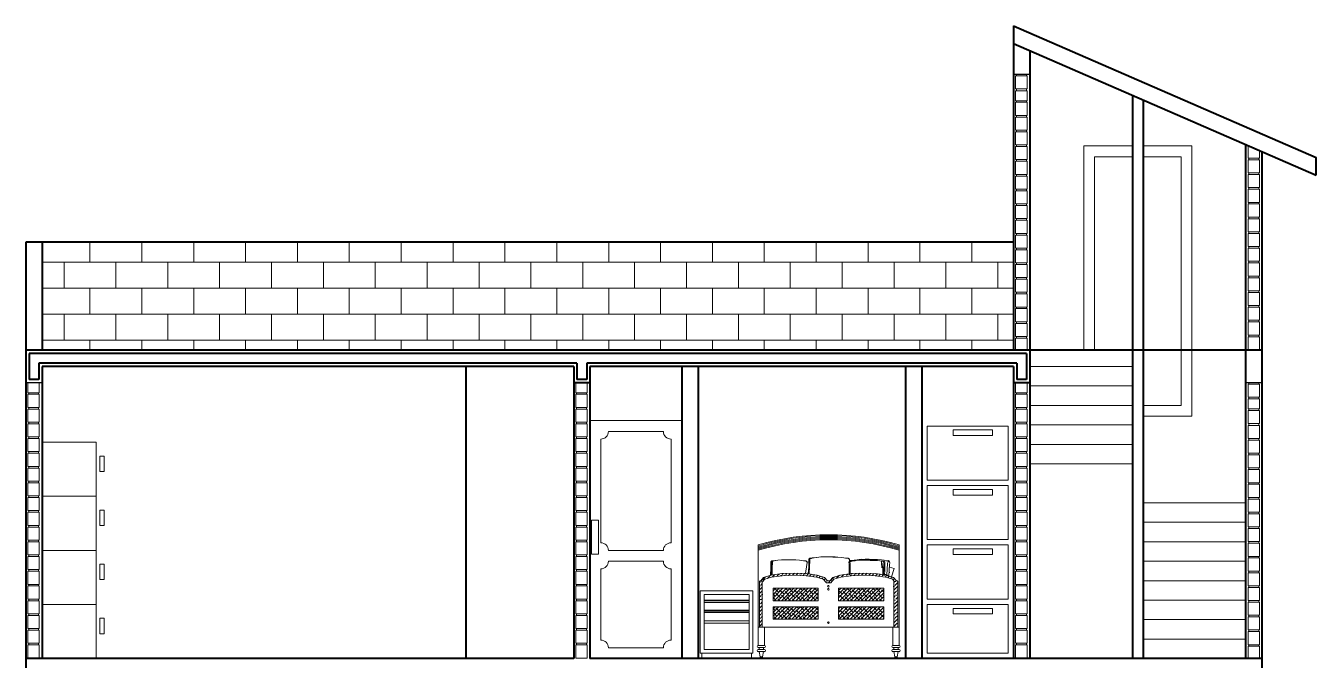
# Model space of a CAD drawing. Header units: inches. Extents: x -114 to 163, y -251 to 267.
# Drawn here: x 97.14 to 109.08, y 65.05 to 70.91 of the extents above; entities that cross this region are included whole.
import ezdxf

# ---------------------------------------------------------------- set-up
doc = ezdxf.new("R2010")
doc.units = ezdxf.units.IN
doc.header["$MEASUREMENT"] = 0
doc.layers.add('3', color=1, linetype='Continuous')
for name, color, linetype, lineweight, true_color in [('DOOR WINDOW 1 75', 7, 'Continuous', 9, 0x666666), ('FURNITURE E 1 75', 7, 'Continuous', 13, 0xa6a9ab), ('HATCH A 1 75', 7, 'Continuous', 0, 0xdedede)]:
    doc.layers.add(name, color=color, linetype=linetype, lineweight=lineweight, true_color=true_color)
doc.layers.add('WALL 1 75', color=250, linetype='Continuous', lineweight=40)

msp = doc.modelspace()

# ---------------------------------------------------------------- hatches: boundary and pattern name
at = {"layer": 'FURNITURE E 1 75'}
h = msp.add_hatch(dxfattribs=at)
h.set_pattern_fill('ANSI36', color=256, scale=0.190239, style=0)
h.set_pattern_definition([(45, (-9665.771744, -5592.791905), (0.01261120739, 0.04624109377), [0.05944980177, -0.011889960354, 0, -0.011889960354])])
h.paths.add_polyline_path([(104.254, 65.85), (104.141, 65.845), (104.042, 65.832), (103.972, 65.81), (103.946, 65.779, 0.414214), (103.934, 65.767), (103.934, 65.351), (103.96, 65.351), (103.96, 65.766), (103.983, 65.793), (104.046, 65.813), (104.142, 65.826), (104.254, 65.831), (104.365, 65.826), (104.461, 65.813), (104.524, 65.793), (104.553, 65.76), (104.594, 65.76), (104.623, 65.793), (104.686, 65.813), (104.782, 65.826), (104.894, 65.831), (105.005, 65.826), (105.101, 65.813), (105.164, 65.793), (105.177, 65.779), (105.177, 65.351), (105.213, 65.351), (105.213, 65.767, 0.414214), (105.202, 65.779), (105.175, 65.81), (105.13, 65.824), (105.13, 65.819), (105.121, 65.827), (105.105, 65.832), (105.007, 65.845), (104.894, 65.85), (104.781, 65.845), (104.682, 65.832), (104.612, 65.81), (104.586, 65.779), (104.562, 65.779), (104.535, 65.81), (104.466, 65.832), (104.367, 65.845)])
h = msp.add_hatch(dxfattribs=at)
h.set_pattern_fill('ANSI38', color=256, scale=0.190239, style=0)
h.set_pattern_definition([(45, (-9673.004334, -5508.246647), (-0.01681494319, 0.01681494319), []), (135, (-9673.004334, -5508.246647), (-0.05044482957, 0.01681494319), [0.05944980177, -0.03566988106])])
h.paths.add_polyline_path([(104.059, 65.71), (104.059, 65.595), (104.477, 65.595), (104.477, 65.71)])
h.paths.add_polyline_path([(105.084, 65.595), (105.084, 65.71), (104.666, 65.71), (104.666, 65.595)])
h.paths.add_polyline_path([(104.059, 65.538), (104.059, 65.424), (104.477, 65.424), (104.477, 65.538)])
h.paths.add_polyline_path([(104.666, 65.538), (104.666, 65.424), (105.084, 65.424), (105.084, 65.538)])
at = {"layer": 'HATCH A 1 75'}
h = msp.add_hatch(dxfattribs=at)
h.set_pattern_fill('AR-B816', color=256, scale=0.03, style=0)
h.set_pattern_definition([(0, (341.8183, 5.12337), (0, 0.24), []), (90, (341.8183, 5.12337), (-0.24, 0.24), [0.24, -0.24])])
h.paths.add_polyline_path([(106.285, 67.91), (106.285, 68.91), (97.295, 68.91), (97.295, 67.91)])

# ---------------------------------------------------------------- linework, layer by layer
at = {"layer": '3', "color": 7, "linetype": 'Continuous', "lineweight": 25}
for p, q in [((106.435, 70.46), (106.285, 70.46)), ((97.295, 67.61), (97.145, 67.61)), ((108.585, 67.61), (108.435, 67.61))]:
    msp.add_line(p, q, dxfattribs=at)
at = {"layer": 'DOOR WINDOW 1 75', "color": 7}
for p, q in [((106.304, 70.447), (106.304, 70.326)), ((106.41, 70.447), (106.304, 70.447)), ((106.312, 70.46), (106.312, 70.447)), ((106.403, 70.46), (106.403, 70.447)), ((106.41, 70.326), (106.41, 70.447)), ((106.41, 70.326), (106.304, 70.326)), ((106.304, 70.31), (106.304, 70.218)), ((106.41, 70.31), (106.304, 70.31)), ((106.304, 70.218), (106.41, 70.218)), ((106.312, 70.326), (106.312, 70.31)), ((106.312, 70.218), (106.312, 70.203)), ((106.403, 70.326), (106.403, 70.31)), ((106.403, 70.218), (106.403, 70.203)), ((106.41, 70.218), (106.41, 70.31)), ((106.41, 70.203), (106.304, 70.203)), ((106.304, 70.203), (106.304, 70.082)), ((106.41, 70.082), (106.41, 70.203)), ((106.304, 70.082), (106.41, 70.082)), ((106.304, 70.066), (106.304, 69.945)), ((106.41, 70.066), (106.304, 70.066)), ((106.312, 70.082), (106.312, 70.066)), ((106.403, 70.082), (106.403, 70.066)), ((106.41, 69.945), (106.41, 70.066)), ((106.304, 69.945), (106.41, 69.945)), ((106.41, 69.93), (106.304, 69.93)), ((106.304, 69.93), (106.304, 69.809)), ((106.312, 69.945), (106.312, 69.93)), ((106.403, 69.945), (106.403, 69.93)), ((106.41, 69.809), (106.41, 69.93)), ((106.304, 69.809), (106.41, 69.809)), ((106.304, 69.794), (106.304, 69.673)), ((106.41, 69.794), (106.304, 69.794)), ((106.312, 69.809), (106.312, 69.794)), ((106.403, 69.809), (106.403, 69.794)), ((106.41, 69.673), (106.41, 69.794)), ((108.454, 69.803), (108.454, 69.686)), ((108.56, 69.686), (108.56, 69.757)), ((106.304, 69.673), (106.41, 69.673)), ((106.41, 69.658), (106.304, 69.658)), ((106.304, 69.658), (106.304, 69.536)), ((106.312, 69.673), (106.312, 69.658)), ((106.403, 69.673), (106.403, 69.658)), ((106.41, 69.536), (106.41, 69.658)), ((108.454, 69.686), (108.56, 69.686)), ((108.454, 69.671), (108.454, 69.55)), ((108.56, 69.671), (108.454, 69.671)), ((108.462, 69.686), (108.462, 69.671)), ((108.553, 69.686), (108.553, 69.671)), ((108.56, 69.55), (108.56, 69.671)), ((106.304, 69.536), (106.41, 69.536)), ((106.304, 69.521), (106.304, 69.4)), ((106.41, 69.521), (106.304, 69.521)), ((106.312, 69.536), (106.312, 69.521)), ((106.403, 69.536), (106.403, 69.521)), ((106.41, 69.4), (106.41, 69.521)), ((108.454, 69.55), (108.56, 69.55)), ((108.454, 69.535), (108.454, 69.414)), ((108.56, 69.535), (108.454, 69.535)), ((108.462, 69.55), (108.462, 69.535)), ((108.553, 69.55), (108.553, 69.535)), ((108.56, 69.414), (108.56, 69.535)), ((106.304, 69.4), (106.41, 69.4)), ((106.304, 69.385), (106.304, 69.264)), ((106.41, 69.385), (106.304, 69.385)), ((106.312, 69.4), (106.312, 69.385)), ((106.403, 69.4), (106.403, 69.385)), ((106.41, 69.264), (106.41, 69.385)), ((108.454, 69.414), (108.56, 69.414)), ((108.454, 69.399), (108.454, 69.278)), ((108.56, 69.399), (108.454, 69.399)), ((108.462, 69.414), (108.462, 69.399)), ((108.553, 69.414), (108.553, 69.399)), ((108.56, 69.278), (108.56, 69.399)), ((106.304, 69.264), (106.41, 69.264)), ((106.312, 69.264), (106.312, 69.249)), ((106.403, 69.264), (106.403, 69.249)), ((108.454, 69.278), (108.56, 69.278)), ((108.56, 69.263), (108.454, 69.263)), ((108.454, 69.263), (108.454, 69.141)), ((108.462, 69.278), (108.462, 69.263)), ((108.553, 69.278), (108.553, 69.263)), ((108.56, 69.141), (108.56, 69.263)), ((106.304, 69.249), (106.304, 69.128)), ((106.41, 69.249), (106.304, 69.249)), ((106.41, 69.128), (106.41, 69.249)), ((108.454, 69.141), (108.56, 69.141)), ((108.462, 69.141), (108.462, 69.126)), ((108.553, 69.141), (108.553, 69.126)), ((106.304, 69.128), (106.41, 69.128)), ((106.41, 69.113), (106.304, 69.113)), ((106.304, 69.113), (106.304, 68.991)), ((106.312, 69.128), (106.312, 69.113)), ((106.403, 69.128), (106.403, 69.113)), ((106.41, 68.991), (106.41, 69.113)), ((108.454, 69.126), (108.454, 69.005)), ((108.56, 69.126), (108.454, 69.126)), ((108.56, 69.005), (108.56, 69.126)), ((106.304, 68.991), (106.41, 68.991)), ((106.304, 68.976), (106.304, 68.855)), ((106.41, 68.976), (106.304, 68.976)), ((106.312, 68.991), (106.312, 68.976)), ((106.403, 68.991), (106.403, 68.976)), ((106.41, 68.855), (106.41, 68.976)), ((108.454, 69.005), (108.56, 69.005)), ((108.454, 68.99), (108.454, 68.869)), ((108.56, 68.99), (108.454, 68.99)), ((108.462, 69.005), (108.462, 68.99)), ((108.553, 69.005), (108.553, 68.99)), ((108.56, 68.869), (108.56, 68.99)), ((106.304, 68.855), (106.41, 68.855)), ((106.304, 68.84), (106.304, 68.719)), ((106.41, 68.84), (106.304, 68.84)), ((106.312, 68.855), (106.312, 68.84)), ((106.403, 68.855), (106.403, 68.84)), ((106.41, 68.719), (106.41, 68.84)), ((108.454, 68.869), (108.56, 68.869)), ((108.56, 68.854), (108.454, 68.854)), ((108.454, 68.854), (108.454, 68.733)), ((108.462, 68.869), (108.462, 68.854)), ((108.553, 68.869), (108.553, 68.854)), ((108.56, 68.733), (108.56, 68.854)), ((106.304, 68.719), (106.41, 68.719)), ((106.41, 68.704), (106.304, 68.704)), ((106.304, 68.704), (106.304, 68.583)), ((106.312, 68.719), (106.312, 68.704)), ((106.403, 68.719), (106.403, 68.704)), ((106.41, 68.583), (106.41, 68.704)), ((108.454, 68.733), (108.56, 68.733)), ((108.56, 68.718), (108.454, 68.718)), ((108.454, 68.718), (108.454, 68.596)), ((108.462, 68.733), (108.462, 68.718)), ((108.553, 68.733), (108.553, 68.718)), ((108.56, 68.596), (108.56, 68.718)), ((106.304, 68.583), (106.41, 68.583)), ((106.41, 68.568), (106.304, 68.568)), ((106.304, 68.568), (106.304, 68.446)), ((106.312, 68.583), (106.312, 68.568)), ((106.403, 68.583), (106.403, 68.568)), ((106.41, 68.446), (106.41, 68.568)), ((108.454, 68.596), (108.56, 68.596)), ((108.454, 68.581), (108.454, 68.46)), ((108.56, 68.581), (108.454, 68.581)), ((108.462, 68.596), (108.462, 68.581)), ((108.553, 68.596), (108.553, 68.581)), ((108.56, 68.46), (108.56, 68.581)), ((106.304, 68.446), (106.41, 68.446)), ((106.304, 68.431), (106.304, 68.31)), ((106.41, 68.431), (106.304, 68.431)), ((106.312, 68.446), (106.312, 68.431)), ((106.403, 68.446), (106.403, 68.431)), ((106.41, 68.31), (106.41, 68.431)), ((108.454, 68.46), (108.56, 68.46)), ((108.56, 68.445), (108.454, 68.445)), ((108.454, 68.445), (108.454, 68.324)), ((108.462, 68.46), (108.462, 68.445)), ((108.553, 68.46), (108.553, 68.445)), ((108.56, 68.324), (108.56, 68.445)), ((106.304, 68.31), (106.41, 68.31)), ((106.312, 68.31), (106.312, 68.295)), ((106.403, 68.31), (106.403, 68.295)), ((108.454, 68.324), (108.56, 68.324)), ((108.454, 68.309), (108.454, 68.188)), ((108.56, 68.309), (108.454, 68.309)), ((108.462, 68.324), (108.462, 68.309)), ((108.553, 68.324), (108.553, 68.309)), ((108.56, 68.188), (108.56, 68.309)), ((106.41, 68.295), (106.304, 68.295)), ((106.304, 68.295), (106.304, 68.174)), ((106.41, 68.174), (106.41, 68.295)), ((108.454, 68.188), (108.56, 68.188)), ((108.462, 68.188), (108.462, 68.173)), ((108.553, 68.188), (108.553, 68.173)), ((106.304, 68.174), (106.41, 68.174)), ((106.41, 68.159), (106.304, 68.159)), ((106.304, 68.159), (106.304, 68.038)), ((106.312, 68.174), (106.312, 68.159)), ((106.403, 68.174), (106.403, 68.159)), ((106.41, 68.038), (106.41, 68.159)), ((108.454, 68.173), (108.454, 68.051)), ((108.56, 68.173), (108.454, 68.173)), ((108.56, 68.051), (108.56, 68.173)), ((106.304, 68.038), (106.41, 68.038)), ((106.304, 68.023), (106.304, 67.91)), ((106.41, 68.023), (106.304, 68.023)), ((106.312, 68.038), (106.312, 68.023)), ((106.403, 68.038), (106.403, 68.023)), ((106.41, 67.91), (106.41, 68.023)), ((108.454, 68.051), (108.56, 68.051)), ((108.56, 68.036), (108.454, 68.036)), ((108.454, 68.036), (108.454, 67.915)), ((108.462, 68.051), (108.462, 68.036)), ((108.553, 68.051), (108.553, 68.036)), ((108.56, 67.915), (108.56, 68.036)), ((108.454, 67.915), (108.56, 67.915)), ((108.462, 67.915), (108.462, 67.91)), ((108.553, 67.915), (108.553, 67.91)), ((97.164, 67.61), (97.164, 67.518)), ((97.27, 67.61), (97.164, 67.61)), ((97.27, 67.518), (97.27, 67.61)), ((102.234, 67.61), (102.234, 67.518)), ((102.34, 67.61), (102.234, 67.61)), ((102.34, 67.518), (102.34, 67.61)), ((106.304, 67.61), (106.304, 67.518)), ((106.41, 67.61), (106.304, 67.61)), ((106.41, 67.518), (106.41, 67.61)), ((108.454, 67.597), (108.454, 67.476)), ((108.56, 67.597), (108.454, 67.597)), ((108.462, 67.61), (108.462, 67.597)), ((108.553, 67.61), (108.553, 67.597)), ((108.56, 67.476), (108.56, 67.597)), ((97.164, 67.518), (97.27, 67.518)), ((97.27, 67.503), (97.164, 67.503)), ((97.164, 67.503), (97.164, 67.382)), ((97.172, 67.518), (97.172, 67.503)), ((97.263, 67.518), (97.263, 67.503)), ((97.27, 67.382), (97.27, 67.503)), ((102.234, 67.518), (102.34, 67.518)), ((102.34, 67.503), (102.234, 67.503)), ((102.234, 67.503), (102.234, 67.382)), ((102.242, 67.518), (102.242, 67.503)), ((102.333, 67.518), (102.333, 67.503)), ((102.34, 67.382), (102.34, 67.503)), ((106.304, 67.518), (106.41, 67.518)), ((106.41, 67.503), (106.304, 67.503)), ((106.304, 67.503), (106.304, 67.382)), ((106.312, 67.518), (106.312, 67.503)), ((106.403, 67.518), (106.403, 67.503)), ((106.41, 67.382), (106.41, 67.503)), ((108.56, 67.476), (108.454, 67.476)), ((108.462, 67.476), (108.462, 67.46)), ((108.553, 67.476), (108.553, 67.46)), ((97.164, 67.382), (97.27, 67.382)), ((97.164, 67.366), (97.164, 67.245)), ((97.27, 67.366), (97.164, 67.366)), ((97.172, 67.382), (97.172, 67.366)), ((97.263, 67.382), (97.263, 67.366)), ((97.27, 67.245), (97.27, 67.366)), ((102.234, 67.382), (102.34, 67.382)), ((102.234, 67.366), (102.234, 67.245)), ((102.34, 67.366), (102.234, 67.366)), ((102.242, 67.382), (102.242, 67.366)), ((102.333, 67.382), (102.333, 67.366)), ((102.34, 67.245), (102.34, 67.366)), ((106.304, 67.382), (106.41, 67.382)), ((106.304, 67.366), (106.304, 67.245)), ((106.41, 67.366), (106.304, 67.366)), ((106.312, 67.382), (106.312, 67.366)), ((106.403, 67.382), (106.403, 67.366)), ((106.41, 67.245), (106.41, 67.366)), ((108.454, 67.46), (108.454, 67.368)), ((108.56, 67.46), (108.454, 67.46)), ((108.454, 67.368), (108.56, 67.368)), ((108.56, 67.353), (108.454, 67.353)), ((108.454, 67.353), (108.454, 67.232)), ((108.462, 67.368), (108.462, 67.353)), ((108.553, 67.368), (108.553, 67.353)), ((108.56, 67.368), (108.56, 67.46)), ((108.56, 67.232), (108.56, 67.353)), ((97.164, 67.245), (97.27, 67.245)), ((97.164, 67.23), (97.164, 67.109)), ((97.27, 67.23), (97.164, 67.23)), ((97.172, 67.245), (97.172, 67.23)), ((97.263, 67.245), (97.263, 67.23)), ((97.27, 67.109), (97.27, 67.23)), ((102.234, 67.245), (102.34, 67.245)), ((102.234, 67.23), (102.234, 67.109)), ((102.34, 67.23), (102.234, 67.23)), ((102.242, 67.245), (102.242, 67.23)), ((102.333, 67.245), (102.333, 67.23)), ((102.34, 67.109), (102.34, 67.23)), ((106.304, 67.245), (106.41, 67.245)), ((106.304, 67.23), (106.304, 67.109)), ((106.41, 67.23), (106.304, 67.23)), ((106.312, 67.245), (106.312, 67.23)), ((106.403, 67.245), (106.403, 67.23)), ((106.41, 67.109), (106.41, 67.23)), ((108.454, 67.232), (108.56, 67.232)), ((108.462, 67.232), (108.462, 67.216)), ((108.553, 67.232), (108.553, 67.216)), ((97.164, 67.109), (97.27, 67.109)), ((97.172, 67.109), (97.172, 67.094)), ((97.263, 67.109), (97.263, 67.094)), ((102.234, 67.109), (102.34, 67.109)), ((102.242, 67.109), (102.242, 67.094)), ((102.333, 67.109), (102.333, 67.094)), ((106.304, 67.109), (106.41, 67.109)), ((106.312, 67.109), (106.312, 67.094)), ((106.403, 67.109), (106.403, 67.094)), ((108.454, 67.216), (108.454, 67.095)), ((108.56, 67.216), (108.454, 67.216)), ((108.56, 67.095), (108.56, 67.216)), ((97.164, 67.094), (97.164, 66.973)), ((97.27, 67.094), (97.164, 67.094)), ((97.27, 66.973), (97.27, 67.094)), ((102.234, 67.094), (102.234, 66.973)), ((102.34, 67.094), (102.234, 67.094)), ((102.34, 66.973), (102.34, 67.094)), ((106.304, 67.094), (106.304, 66.973)), ((106.41, 67.094), (106.304, 67.094)), ((106.41, 66.973), (106.41, 67.094)), ((108.454, 67.095), (108.56, 67.095)), ((108.56, 67.08), (108.454, 67.08)), ((108.454, 67.08), (108.454, 66.959)), ((108.462, 67.095), (108.462, 67.08)), ((108.553, 67.095), (108.553, 67.08)), ((108.56, 66.959), (108.56, 67.08)), ((97.164, 66.973), (97.27, 66.973)), ((97.27, 66.958), (97.164, 66.958)), ((97.164, 66.958), (97.164, 66.836)), ((97.172, 66.973), (97.172, 66.958)), ((97.263, 66.973), (97.263, 66.958)), ((97.27, 66.836), (97.27, 66.958)), ((102.234, 66.973), (102.34, 66.973)), ((102.34, 66.958), (102.234, 66.958)), ((102.234, 66.958), (102.234, 66.836)), ((102.242, 66.973), (102.242, 66.958)), ((102.333, 66.973), (102.333, 66.958)), ((102.34, 66.836), (102.34, 66.958)), ((106.304, 66.973), (106.41, 66.973)), ((106.41, 66.958), (106.304, 66.958)), ((106.304, 66.958), (106.304, 66.836)), ((106.312, 66.973), (106.312, 66.958)), ((106.403, 66.973), (106.403, 66.958)), ((106.41, 66.836), (106.41, 66.958)), ((108.454, 66.959), (108.56, 66.959)), ((108.454, 66.944), (108.454, 66.823)), ((108.56, 66.944), (108.454, 66.944)), ((108.462, 66.959), (108.462, 66.944)), ((108.553, 66.959), (108.553, 66.944)), ((108.56, 66.823), (108.56, 66.944)), ((97.164, 66.836), (97.27, 66.836)), ((97.27, 66.821), (97.164, 66.821)), ((97.164, 66.821), (97.164, 66.7)), ((97.172, 66.836), (97.172, 66.821)), ((97.263, 66.836), (97.263, 66.821)), ((97.27, 66.7), (97.27, 66.821)), ((102.234, 66.836), (102.34, 66.836)), ((102.234, 66.821), (102.234, 66.7)), ((102.34, 66.821), (102.234, 66.821)), ((102.242, 66.836), (102.242, 66.821)), ((102.333, 66.836), (102.333, 66.821)), ((102.34, 66.7), (102.34, 66.821)), ((106.304, 66.836), (106.41, 66.836)), ((106.304, 66.821), (106.304, 66.7)), ((106.41, 66.821), (106.304, 66.821)), ((106.312, 66.836), (106.312, 66.821)), ((106.403, 66.836), (106.403, 66.821)), ((106.41, 66.7), (106.41, 66.821)), ((108.454, 66.823), (108.56, 66.823)), ((108.56, 66.808), (108.454, 66.808)), ((108.454, 66.808), (108.454, 66.686)), ((108.462, 66.823), (108.462, 66.808)), ((108.553, 66.823), (108.553, 66.808)), ((108.56, 66.686), (108.56, 66.808)), ((97.164, 66.7), (97.27, 66.7)), ((97.27, 66.685), (97.164, 66.685)), ((97.164, 66.685), (97.164, 66.564)), ((97.172, 66.7), (97.172, 66.685)), ((97.263, 66.7), (97.263, 66.685)), ((97.27, 66.564), (97.27, 66.685)), ((102.234, 66.7), (102.34, 66.7)), ((102.234, 66.685), (102.234, 66.564)), ((102.34, 66.685), (102.234, 66.685)), ((102.242, 66.7), (102.242, 66.685)), ((102.333, 66.7), (102.333, 66.685)), ((102.34, 66.564), (102.34, 66.685)), ((106.304, 66.7), (106.41, 66.7)), ((106.304, 66.685), (106.304, 66.564)), ((106.41, 66.685), (106.304, 66.685)), ((106.312, 66.7), (106.312, 66.685)), ((106.403, 66.7), (106.403, 66.685)), ((106.41, 66.564), (106.41, 66.685)), ((108.454, 66.686), (108.56, 66.686)), ((108.454, 66.671), (108.454, 66.55)), ((108.56, 66.671), (108.454, 66.671)), ((108.462, 66.686), (108.462, 66.671)), ((108.553, 66.686), (108.553, 66.671)), ((108.56, 66.55), (108.56, 66.671)), ((97.164, 66.564), (97.27, 66.564)), ((97.164, 66.549), (97.164, 66.428)), ((97.27, 66.549), (97.164, 66.549)), ((97.172, 66.564), (97.172, 66.549)), ((97.263, 66.564), (97.263, 66.549)), ((97.27, 66.428), (97.27, 66.549)), ((102.234, 66.564), (102.34, 66.564)), ((102.234, 66.549), (102.234, 66.428)), ((102.34, 66.549), (102.234, 66.549)), ((102.242, 66.564), (102.242, 66.549)), ((102.333, 66.564), (102.333, 66.549)), ((102.34, 66.428), (102.34, 66.549)), ((106.304, 66.564), (106.41, 66.564)), ((106.304, 66.549), (106.304, 66.428)), ((106.41, 66.549), (106.304, 66.549)), ((106.312, 66.564), (106.312, 66.549)), ((106.403, 66.564), (106.403, 66.549)), ((106.41, 66.428), (106.41, 66.549)), ((108.454, 66.55), (108.56, 66.55)), ((108.454, 66.535), (108.454, 66.414)), ((108.56, 66.535), (108.454, 66.535)), ((108.462, 66.55), (108.462, 66.535)), ((108.553, 66.55), (108.553, 66.535)), ((108.56, 66.414), (108.56, 66.535)), ((97.164, 66.428), (97.27, 66.428)), ((97.27, 66.413), (97.164, 66.413)), ((97.164, 66.413), (97.164, 66.291)), ((97.172, 66.428), (97.172, 66.413)), ((97.263, 66.428), (97.263, 66.413)), ((97.27, 66.291), (97.27, 66.413)), ((102.234, 66.428), (102.34, 66.428)), ((102.34, 66.413), (102.234, 66.413)), ((102.234, 66.413), (102.234, 66.291)), ((102.242, 66.428), (102.242, 66.413)), ((102.333, 66.428), (102.333, 66.413)), ((102.34, 66.291), (102.34, 66.413)), ((106.304, 66.428), (106.41, 66.428)), ((106.41, 66.413), (106.304, 66.413)), ((106.304, 66.413), (106.304, 66.291)), ((106.312, 66.428), (106.312, 66.413)), ((106.403, 66.428), (106.403, 66.413)), ((106.41, 66.291), (106.41, 66.413)), ((108.454, 66.414), (108.56, 66.414)), ((108.454, 66.399), (108.454, 66.278)), ((108.56, 66.399), (108.454, 66.399)), ((108.462, 66.414), (108.462, 66.399)), ((108.553, 66.414), (108.553, 66.399)), ((108.56, 66.278), (108.56, 66.399)), ((97.164, 66.291), (97.27, 66.291)), ((97.164, 66.276), (97.164, 66.155)), ((97.27, 66.276), (97.164, 66.276)), ((97.172, 66.291), (97.172, 66.276)), ((97.263, 66.291), (97.263, 66.276)), ((97.27, 66.155), (97.27, 66.276)), ((102.234, 66.291), (102.34, 66.291)), ((102.234, 66.276), (102.234, 66.155)), ((102.34, 66.276), (102.234, 66.276)), ((102.242, 66.291), (102.242, 66.276)), ((102.333, 66.291), (102.333, 66.276)), ((102.34, 66.155), (102.34, 66.276)), ((106.304, 66.291), (106.41, 66.291)), ((106.304, 66.276), (106.304, 66.155)), ((106.41, 66.276), (106.304, 66.276)), ((106.312, 66.291), (106.312, 66.276)), ((106.403, 66.291), (106.403, 66.276)), ((106.41, 66.155), (106.41, 66.276)), ((108.454, 66.278), (108.56, 66.278)), ((108.462, 66.278), (108.462, 66.263)), ((108.553, 66.278), (108.553, 66.263)), ((97.164, 66.155), (97.27, 66.155)), ((97.172, 66.155), (97.172, 66.14)), ((97.263, 66.155), (97.263, 66.14)), ((102.234, 66.155), (102.34, 66.155)), ((102.242, 66.155), (102.242, 66.14)), ((102.333, 66.155), (102.333, 66.14)), ((106.304, 66.155), (106.41, 66.155)), ((106.312, 66.155), (106.312, 66.14)), ((106.403, 66.155), (106.403, 66.14)), ((108.56, 66.263), (108.454, 66.263)), ((108.454, 66.263), (108.454, 66.141)), ((108.56, 66.141), (108.56, 66.263)), ((97.164, 66.14), (97.164, 66.019)), ((97.27, 66.14), (97.164, 66.14)), ((97.27, 66.019), (97.27, 66.14)), ((102.234, 66.14), (102.234, 66.019)), ((102.34, 66.14), (102.234, 66.14)), ((102.34, 66.019), (102.34, 66.14)), ((106.304, 66.14), (106.304, 66.019)), ((106.41, 66.14), (106.304, 66.14)), ((106.41, 66.019), (106.41, 66.14)), ((108.454, 66.141), (108.56, 66.141)), ((108.454, 66.126), (108.454, 66.005)), ((108.56, 66.126), (108.454, 66.126)), ((108.462, 66.141), (108.462, 66.126)), ((108.553, 66.141), (108.553, 66.126)), ((108.56, 66.005), (108.56, 66.126)), ((97.164, 66.019), (97.27, 66.019)), ((97.27, 66.004), (97.164, 66.004)), ((97.164, 66.004), (97.164, 65.883)), ((97.172, 66.019), (97.172, 66.004)), ((97.263, 66.019), (97.263, 66.004)), ((97.27, 65.883), (97.27, 66.004)), ((102.234, 66.019), (102.34, 66.019)), ((102.34, 66.004), (102.234, 66.004)), ((102.234, 66.004), (102.234, 65.883)), ((102.242, 66.019), (102.242, 66.004)), ((102.333, 66.019), (102.333, 66.004)), ((102.34, 65.883), (102.34, 66.004)), ((106.304, 66.019), (106.41, 66.019)), ((106.41, 66.004), (106.304, 66.004)), ((106.304, 66.004), (106.304, 65.883)), ((106.312, 66.019), (106.312, 66.004)), ((106.403, 66.019), (106.403, 66.004)), ((106.41, 65.883), (106.41, 66.004)), ((108.454, 66.005), (108.56, 66.005)), ((108.454, 65.99), (108.454, 65.869)), ((108.56, 65.99), (108.454, 65.99)), ((108.462, 66.005), (108.462, 65.99)), ((108.553, 66.005), (108.553, 65.99)), ((108.56, 65.869), (108.56, 65.99)), ((97.164, 65.883), (97.27, 65.883)), ((97.164, 65.868), (97.164, 65.746)), ((97.27, 65.868), (97.164, 65.868)), ((97.172, 65.883), (97.172, 65.868)), ((97.263, 65.883), (97.263, 65.868)), ((97.27, 65.746), (97.27, 65.868)), ((102.234, 65.883), (102.34, 65.883)), ((102.234, 65.868), (102.234, 65.746)), ((102.34, 65.868), (102.234, 65.868)), ((102.242, 65.883), (102.242, 65.868)), ((102.333, 65.883), (102.333, 65.868)), ((102.34, 65.746), (102.34, 65.868)), ((106.304, 65.883), (106.41, 65.883)), ((106.41, 65.868), (106.304, 65.868)), ((106.304, 65.868), (106.304, 65.746)), ((106.312, 65.883), (106.312, 65.868)), ((106.403, 65.883), (106.403, 65.868)), ((106.41, 65.746), (106.41, 65.868)), ((108.454, 65.869), (108.56, 65.869)), ((108.56, 65.854), (108.454, 65.854)), ((108.454, 65.854), (108.454, 65.733)), ((108.462, 65.869), (108.462, 65.854)), ((108.553, 65.869), (108.553, 65.854)), ((108.56, 65.733), (108.56, 65.854)), ((97.164, 65.746), (97.27, 65.746)), ((97.164, 65.731), (97.164, 65.61)), ((97.27, 65.731), (97.164, 65.731)), ((97.172, 65.746), (97.172, 65.731)), ((97.263, 65.746), (97.263, 65.731)), ((97.27, 65.61), (97.27, 65.731)), ((102.234, 65.746), (102.34, 65.746)), ((102.234, 65.731), (102.234, 65.61)), ((102.34, 65.731), (102.234, 65.731)), ((102.242, 65.746), (102.242, 65.731)), ((102.333, 65.746), (102.333, 65.731)), ((102.34, 65.61), (102.34, 65.731)), ((106.304, 65.746), (106.41, 65.746)), ((106.304, 65.731), (106.304, 65.61)), ((106.41, 65.731), (106.304, 65.731)), ((106.312, 65.746), (106.312, 65.731)), ((106.403, 65.746), (106.403, 65.731)), ((106.41, 65.61), (106.41, 65.731)), ((108.454, 65.733), (108.56, 65.733)), ((108.56, 65.718), (108.454, 65.718)), ((108.454, 65.718), (108.454, 65.596)), ((108.462, 65.733), (108.462, 65.718)), ((108.553, 65.733), (108.553, 65.718)), ((108.56, 65.596), (108.56, 65.718)), ((97.164, 65.61), (97.27, 65.61)), ((97.27, 65.595), (97.164, 65.595)), ((97.164, 65.595), (97.164, 65.474)), ((97.172, 65.61), (97.172, 65.595)), ((97.263, 65.61), (97.263, 65.595)), ((97.27, 65.474), (97.27, 65.595)), ((102.234, 65.61), (102.34, 65.61)), ((102.34, 65.595), (102.234, 65.595)), ((102.234, 65.595), (102.234, 65.474)), ((102.242, 65.61), (102.242, 65.595)), ((102.333, 65.61), (102.333, 65.595)), ((102.34, 65.474), (102.34, 65.595)), ((106.304, 65.61), (106.41, 65.61)), ((106.41, 65.595), (106.304, 65.595)), ((106.304, 65.595), (106.304, 65.474)), ((106.312, 65.61), (106.312, 65.595)), ((106.403, 65.61), (106.403, 65.595)), ((106.41, 65.474), (106.41, 65.595)), ((108.454, 65.596), (108.56, 65.596)), ((108.454, 65.581), (108.454, 65.46)), ((108.56, 65.581), (108.454, 65.581)), ((108.462, 65.596), (108.462, 65.581)), ((108.553, 65.596), (108.553, 65.581)), ((108.56, 65.46), (108.56, 65.581)), ((97.164, 65.474), (97.27, 65.474)), ((97.164, 65.459), (97.164, 65.338)), ((97.27, 65.459), (97.164, 65.459)), ((97.172, 65.474), (97.172, 65.459)), ((97.263, 65.474), (97.263, 65.459)), ((97.27, 65.338), (97.27, 65.459)), ((102.234, 65.474), (102.34, 65.474)), ((102.234, 65.459), (102.234, 65.338)), ((102.34, 65.459), (102.234, 65.459)), ((102.242, 65.474), (102.242, 65.459)), ((102.333, 65.474), (102.333, 65.459)), ((102.34, 65.338), (102.34, 65.459)), ((106.304, 65.474), (106.41, 65.474)), ((106.304, 65.459), (106.304, 65.338)), ((106.41, 65.459), (106.304, 65.459)), ((106.312, 65.474), (106.312, 65.459)), ((106.403, 65.474), (106.403, 65.459)), ((106.41, 65.338), (106.41, 65.459)), ((108.454, 65.46), (108.56, 65.46)), ((108.56, 65.445), (108.454, 65.445)), ((108.454, 65.445), (108.454, 65.324)), ((108.462, 65.46), (108.462, 65.445)), ((108.553, 65.46), (108.553, 65.445)), ((108.56, 65.324), (108.56, 65.445)), ((97.164, 65.338), (97.27, 65.338)), ((97.164, 65.323), (97.164, 65.201)), ((97.27, 65.323), (97.164, 65.323)), ((97.172, 65.338), (97.172, 65.323)), ((97.263, 65.338), (97.263, 65.323)), ((97.27, 65.201), (97.27, 65.323)), ((102.234, 65.338), (102.34, 65.338)), ((102.234, 65.323), (102.234, 65.201)), ((102.34, 65.323), (102.234, 65.323)), ((102.242, 65.338), (102.242, 65.323)), ((102.333, 65.338), (102.333, 65.323)), ((102.34, 65.201), (102.34, 65.323)), ((106.304, 65.338), (106.41, 65.338)), ((106.304, 65.323), (106.304, 65.201)), ((106.41, 65.323), (106.304, 65.323)), ((106.312, 65.338), (106.312, 65.323)), ((106.403, 65.338), (106.403, 65.323)), ((106.41, 65.201), (106.41, 65.323)), ((108.454, 65.324), (108.56, 65.324)), ((108.462, 65.324), (108.462, 65.309)), ((108.553, 65.324), (108.553, 65.309)), ((97.164, 65.201), (97.27, 65.201)), ((97.172, 65.201), (97.172, 65.186)), ((97.263, 65.201), (97.263, 65.186)), ((102.234, 65.201), (102.34, 65.201)), ((102.242, 65.201), (102.242, 65.186)), ((102.333, 65.201), (102.333, 65.186)), ((106.304, 65.201), (106.41, 65.201)), ((106.312, 65.201), (106.312, 65.186)), ((106.403, 65.201), (106.403, 65.186)), ((108.56, 65.309), (108.454, 65.309)), ((108.454, 65.309), (108.454, 65.188)), ((108.56, 65.188), (108.56, 65.309)), ((97.27, 65.186), (97.164, 65.186)), ((97.164, 65.186), (97.164, 65.065)), ((97.27, 65.065), (97.27, 65.186)), ((102.34, 65.186), (102.234, 65.186)), ((102.234, 65.186), (102.234, 65.065)), ((102.34, 65.065), (102.34, 65.186)), ((106.41, 65.186), (106.304, 65.186)), ((106.304, 65.186), (106.304, 65.065)), ((106.41, 65.065), (106.41, 65.186)), ((108.454, 65.188), (108.56, 65.188)), ((108.454, 65.173), (108.454, 65.06)), ((108.56, 65.173), (108.454, 65.173)), ((108.462, 65.188), (108.462, 65.173)), ((108.553, 65.188), (108.553, 65.173)), ((108.56, 65.06), (108.56, 65.173)), ((97.164, 65.065), (97.27, 65.065)), ((97.172, 65.065), (97.172, 65.06)), ((97.263, 65.065), (97.263, 65.06)), ((102.234, 65.065), (102.34, 65.065)), ((102.242, 65.065), (102.242, 65.06)), ((102.333, 65.065), (102.333, 65.06)), ((106.304, 65.065), (106.41, 65.065)), ((106.312, 65.065), (106.312, 65.06)), ((106.403, 65.065), (106.403, 65.06))]:
    msp.add_line(p, q, dxfattribs=at)
at = {"layer": 'FURNITURE E 1 75'}
for p, q in [((107.385, 69.8), (106.935, 69.8)), ((106.935, 69.8), (106.935, 67.91)), ((107.935, 69.8), (107.485, 69.8)), ((107.935, 67.3), (107.935, 69.8)), ((107.385, 69.7), (107.035, 69.7)), ((107.035, 69.7), (107.035, 67.91)), ((107.835, 69.7), (107.485, 69.7)), ((107.835, 67.4), (107.835, 69.7)), ((107.385, 67.76), (106.435, 67.76)), ((107.385, 67.58), (106.435, 67.58)), ((107.385, 67.4), (106.435, 67.4)), ((107.835, 67.4), (107.485, 67.4)), ((103.215, 67.26), (102.365, 67.26)), ((107.935, 67.3), (107.485, 67.3)), ((103.044, 67.16), (102.536, 67.16)), ((106.235, 67.21), (105.485, 67.21)), ((105.485, 67.21), (105.485, 66.71)), ((106.235, 67.21), (106.235, 66.71)), ((107.385, 67.22), (106.435, 67.22)), ((97.795, 67.06), (97.295, 67.06)), ((97.795, 67.06), (97.795, 65.06)), ((102.465, 67.089), (102.465, 66.131)), ((103.115, 67.089), (103.115, 66.131)), ((107.385, 67.04), (106.435, 67.04)), ((107.385, 66.86), (106.435, 66.86)), ((106.235, 66.71), (105.485, 66.71)), ((106.235, 66.66), (105.485, 66.66)), ((105.485, 66.66), (105.485, 66.16)), ((106.235, 66.66), (106.235, 66.16)), ((97.795, 66.56), (97.295, 66.56)), ((108.435, 66.5), (107.485, 66.5)), ((108.435, 66.32), (107.485, 66.32)), ((106.235, 66.16), (105.485, 66.16)), ((97.795, 66.06), (97.295, 66.06)), ((103.044, 66.06), (102.536, 66.06)), ((106.235, 66.11), (105.485, 66.11)), ((105.485, 66.11), (105.485, 65.61)), ((106.235, 66.11), (106.235, 65.61)), ((108.435, 66.14), (107.485, 66.14)), ((103.044, 65.96), (102.536, 65.96)), ((104.036, 65.95), (104.04, 65.951)), ((104.037, 65.954), (104.04, 65.954)), ((104.04, 65.935), (104.038, 65.892)), ((104.042, 65.957), (104.04, 65.955)), ((104.04, 65.955), (104.045, 65.957)), ((104.04, 65.955), (104.04, 65.935)), ((104.046, 65.964), (104.042, 65.957)), ((104.045, 65.957), (104.046, 65.964)), ((104.045, 65.957), (104.055, 65.957)), ((104.048, 65.942), (104.045, 65.957)), ((104.045, 65.897), (104.048, 65.942)), ((104.056, 65.964), (104.046, 65.964)), ((104.054, 65.944), (104.052, 65.902)), ((104.055, 65.957), (104.054, 65.944)), ((104.055, 65.957), (104.056, 65.964)), ((104.068, 65.963), (104.055, 65.957)), ((104.056, 65.964), (104.08, 65.966)), ((104.082, 65.967), (104.068, 65.963)), ((104.104, 65.971), (104.082, 65.967)), ((104.137, 65.974), (104.104, 65.971)), ((104.171, 65.974), (104.137, 65.974)), ((104.236, 65.972), (104.171, 65.974)), ((104.172, 65.974), (104.205, 65.974)), ((104.205, 65.974), (104.247, 65.972)), ((104.271, 65.972), (104.236, 65.972)), ((104.247, 65.972), (104.248, 65.972)), ((104.247, 65.972), (104.247, 65.972)), ((104.304, 65.97), (104.271, 65.972)), ((104.326, 65.966), (104.304, 65.97)), ((104.341, 65.963), (104.326, 65.966)), ((104.362, 65.962), (104.341, 65.963)), ((104.362, 65.963), (104.357, 65.963)), ((104.357, 65.963), (104.357, 65.962)), ((104.357, 65.962), (104.357, 65.962)), ((104.36, 65.846), (104.373, 65.929)), ((104.37, 65.959), (104.362, 65.963)), ((104.362, 65.962), (104.362, 65.963)), ((104.362, 65.962), (104.371, 65.954)), ((104.37, 65.959), (104.371, 65.954)), ((104.374, 65.95), (104.37, 65.959)), ((104.377, 65.952), (104.373, 65.953)), ((104.373, 65.952), (104.376, 65.952)), ((104.373, 65.929), (104.374, 65.945)), ((104.374, 65.945), (104.374, 65.95)), ((104.391, 65.953), (104.376, 65.952)), ((104.376, 65.952), (104.377, 65.952)), ((104.377, 65.952), (104.391, 65.954)), ((104.392, 65.982), (104.39, 65.98)), ((104.39, 65.98), (104.396, 65.981)), ((104.39, 65.98), (104.391, 65.956)), ((104.391, 65.956), (104.39, 65.907)), ((104.397, 65.989), (104.392, 65.982)), ((104.394, 65.842), (104.397, 65.912)), ((104.396, 65.981), (104.397, 65.989)), ((104.4, 65.963), (104.396, 65.981)), ((104.396, 65.981), (104.408, 65.981)), ((104.408, 65.989), (104.397, 65.989)), ((104.397, 65.912), (104.4, 65.963)), ((104.422, 65.99), (104.408, 65.989)), ((104.408, 65.981), (104.422, 65.987)), ((104.422, 65.99), (104.439, 65.992)), ((104.422, 65.987), (104.438, 65.991)), ((104.422, 65.987), (104.422, 65.99)), ((104.438, 65.991), (104.463, 65.995)), ((104.439, 65.992), (104.438, 65.991)), ((104.463, 65.995), (104.439, 65.992)), ((104.441, 65.992), (104.441, 65.992)), ((104.463, 65.995), (104.5, 65.999)), ((104.465, 65.996), (104.463, 65.995)), ((104.463, 65.995), (104.464, 65.995)), ((104.464, 65.995), (104.463, 65.995)), ((104.5, 65.999), (104.539, 65.999)), ((104.539, 66.001), (104.507, 65.999)), ((104.507, 65.999), (104.507, 65.999)), ((104.507, 65.999), (104.507, 65.999)), ((104.539, 66.001), (104.576, 66.001)), ((104.539, 65.999), (104.539, 66.001)), ((104.611, 65.997), (104.539, 65.999)), ((104.575, 65.998), (104.576, 66.001)), ((104.576, 66.001), (104.612, 65.999)), ((104.598, 66), (104.634, 66)), ((104.611, 65.997), (104.612, 65.999)), ((104.651, 65.996), (104.611, 65.997)), ((104.612, 65.999), (104.652, 65.997)), ((104.614, 66), (104.614, 65.999)), ((104.624, 65.999), (104.624, 66)), ((104.631, 66), (104.631, 65.998)), ((104.634, 65.998), (104.634, 66)), ((104.652, 65.997), (104.651, 65.996)), ((104.651, 65.996), (104.688, 65.995)), ((104.651, 65.996), (104.659, 65.996)), ((104.659, 65.996), (104.652, 65.997)), ((104.652, 65.996), (104.652, 65.996)), ((104.659, 65.996), (104.658, 65.996)), ((104.713, 65.991), (104.688, 65.995)), ((104.729, 65.988), (104.713, 65.991)), ((104.753, 65.988), (104.729, 65.988)), ((104.743, 65.988), (104.753, 65.989)), ((104.753, 65.989), (104.762, 65.985)), ((104.753, 65.988), (104.753, 65.989)), ((104.763, 65.979), (104.753, 65.988)), ((104.767, 65.954), (104.761, 65.952)), ((104.761, 65.952), (104.762, 65.954)), ((104.761, 65.952), (104.763, 65.932)), ((104.763, 65.979), (104.762, 65.985)), ((104.762, 65.985), (104.766, 65.975)), ((104.762, 65.954), (104.767, 65.961)), ((104.767, 65.969), (104.763, 65.979)), ((104.763, 65.932), (104.764, 65.889)), ((104.766, 65.975), (104.767, 65.969)), ((104.767, 65.969), (104.766, 65.959)), ((104.766, 65.959), (104.77, 65.966)), ((104.767, 65.954), (104.767, 65.961)), ((104.767, 65.961), (104.777, 65.961)), ((104.777, 65.954), (104.767, 65.954)), ((104.767, 65.954), (104.772, 65.938)), ((104.781, 65.967), (104.77, 65.966)), ((104.772, 65.938), (104.772, 65.894)), ((104.777, 65.961), (104.79, 65.962)), ((104.79, 65.96), (104.777, 65.954)), ((104.781, 65.967), (104.795, 65.968)), ((104.781, 65.961), (104.781, 65.967)), ((104.795, 65.966), (104.787, 65.962)), ((104.79, 65.962), (104.804, 65.963)), ((104.79, 65.96), (104.805, 65.963)), ((104.812, 65.97), (104.795, 65.966)), ((104.795, 65.968), (104.81, 65.969)), ((104.804, 65.963), (104.816, 65.965)), ((104.805, 65.963), (104.827, 65.967)), ((104.816, 65.965), (104.805, 65.963)), ((104.809, 65.969), (104.81, 65.969)), ((104.81, 65.969), (104.81, 65.969)), ((104.836, 65.974), (104.812, 65.97)), ((104.818, 65.965), (104.816, 65.965)), ((104.827, 65.967), (104.86, 65.97)), ((104.873, 65.978), (104.836, 65.974)), ((104.86, 65.97), (104.894, 65.97)), ((104.912, 65.977), (104.873, 65.978)), ((104.873, 65.978), (104.873, 65.97)), ((104.873, 65.97), (104.893, 65.971)), ((104.873, 65.97), (104.959, 65.968)), ((104.873, 65.97), (104.873, 65.97)), ((104.873, 65.97), (104.873, 65.97)), ((104.873, 65.97), (104.873, 65.97)), ((104.893, 65.971), (104.925, 65.971)), ((104.912, 65.978), (104.902, 65.977)), ((104.999, 65.975), (104.902, 65.977)), ((104.949, 65.978), (104.912, 65.978)), ((104.957, 65.97), (104.925, 65.971)), ((104.949, 65.978), (104.999, 65.975)), ((104.989, 65.968), (104.957, 65.97)), ((104.959, 65.968), (104.994, 65.968)), ((104.985, 65.975), (105.025, 65.975)), ((104.988, 65.968), (104.988, 65.968)), ((105.027, 65.966), (104.994, 65.968)), ((105.025, 65.975), (105.024, 65.966)), ((105.025, 65.975), (105.062, 65.973)), ((105.048, 65.963), (105.027, 65.966)), ((105.062, 65.96), (105.048, 65.963)), ((105.086, 65.969), (105.062, 65.973)), ((105.062, 65.96), (105.064, 65.941)), ((105.083, 65.96), (105.062, 65.96)), ((105.064, 65.941), (105.065, 65.899)), ((105.083, 65.961), (105.075, 65.96)), ((105.075, 65.96), (105.075, 65.96)), ((105.075, 65.96), (105.075, 65.96)), ((105.076, 65.935), (105.083, 65.96)), ((105.076, 65.894), (105.076, 65.935)), ((105.083, 65.96), (105.083, 65.961)), ((105.083, 65.961), (105.091, 65.957)), ((105.092, 65.951), (105.083, 65.96)), ((105.087, 65.933), (105.083, 65.891)), ((105.102, 65.965), (105.086, 65.969)), ((105.092, 65.951), (105.087, 65.933)), ((105.091, 65.957), (105.092, 65.951)), ((105.094, 65.948), (105.091, 65.957)), ((105.095, 65.943), (105.092, 65.951)), ((105.092, 65.884), (105.095, 65.927)), ((105.095, 65.943), (105.094, 65.948)), ((105.095, 65.927), (105.095, 65.943)), ((105.126, 65.965), (105.102, 65.965)), ((105.112, 65.833), (105.117, 65.938)), ((105.126, 65.965), (105.117, 65.938)), ((105.12, 65.965), (105.126, 65.966)), ((105.126, 65.965), (105.12, 65.965)), ((105.126, 65.966), (105.135, 65.961)), ((105.126, 65.965), (105.126, 65.966)), ((105.136, 65.955), (105.126, 65.965)), ((105.138, 65.928), (105.133, 65.88)), ((105.135, 65.961), (105.136, 65.955)), ((105.136, 65.955), (105.139, 65.946)), ((105.139, 65.946), (105.138, 65.951)), ((105.139, 65.946), (105.138, 65.928)), ((108.435, 65.96), (107.485, 65.96)), ((102.465, 65.889), (102.465, 65.231)), ((103.115, 65.889), (103.115, 65.231)), ((104.038, 65.892), (104.036, 65.837)), ((104.036, 65.837), (104.036, 65.83)), ((104.041, 65.832), (104.045, 65.897)), ((104.052, 65.902), (104.05, 65.847)), ((104.05, 65.847), (104.05, 65.833)), ((104.384, 65.843), (104.39, 65.907)), ((104.39, 65.907), (104.389, 65.843)), ((104.764, 65.886), (104.764, 65.894)), ((104.764, 65.889), (104.766, 65.834)), ((104.764, 65.843), (104.764, 65.886)), ((104.772, 65.894), (104.772, 65.84)), ((105.075, 65.84), (105.076, 65.894)), ((105.083, 65.891), (105.081, 65.837)), ((105.09, 65.829), (105.092, 65.884)), ((105.091, 65.84), (105.102, 65.838)), ((105.112, 65.833), (105.102, 65.838)), ((105.119, 65.829), (105.112, 65.833)), ((105.119, 65.829), (105.13, 65.819)), ((105.133, 65.88), (105.13, 65.819)), ((105.132, 65.859), (105.141, 65.857)), ((105.136, 65.904), (105.181, 65.894)), ((105.181, 65.894), (105.156, 65.816)), ((103.386, 65.687), (103.386, 65.109)), ((103.386, 65.687), (103.873, 65.687)), ((103.873, 65.687), (103.873, 65.109)), ((103.96, 65.766), (103.96, 65.351)), ((104.594, 65.76), (104.553, 65.76)), ((105.177, 65.779), (105.177, 65.351)), ((108.435, 65.78), (107.485, 65.78)), ((97.795, 65.56), (97.295, 65.56)), ((103.421, 65.652), (103.421, 65.144)), ((103.421, 65.652), (103.839, 65.652)), ((103.421, 65.6), (103.839, 65.6)), ((103.421, 65.593), (103.839, 65.593)), ((103.421, 65.579), (103.839, 65.579)), ((103.839, 65.652), (103.839, 65.144)), ((106.235, 65.61), (105.485, 65.61)), ((106.235, 65.56), (105.485, 65.56)), ((105.485, 65.56), (105.485, 65.11)), ((106.235, 65.56), (106.235, 65.11)), ((108.435, 65.6), (107.485, 65.6)), ((103.421, 65.506), (103.839, 65.506)), ((103.421, 65.499), (103.839, 65.499)), ((103.421, 65.485), (103.839, 65.485)), ((103.421, 65.408), (103.839, 65.408)), ((103.421, 65.387), (103.839, 65.387)), ((108.435, 65.42), (107.485, 65.42)), ((108.435, 65.24), (107.485, 65.24)), ((103.044, 65.16), (102.536, 65.16)), ((103.386, 65.109), (103.873, 65.109)), ((103.4, 65.109), (103.4, 65.06)), ((103.421, 65.144), (103.839, 65.144)), ((103.86, 65.109), (103.86, 65.06)), ((103.932, 65.143), (103.932, 65.162)), ((103.932, 65.124), (103.94, 65.076)), ((103.94, 65.076), (103.94, 65.067)), ((103.94, 65.076), (103.962, 65.076)), ((103.97, 65.124), (103.962, 65.076)), ((103.962, 65.076), (103.962, 65.067)), ((103.97, 65.143), (103.97, 65.162)), ((105.178, 65.143), (105.178, 65.162)), ((105.178, 65.124), (105.186, 65.076)), ((105.186, 65.076), (105.208, 65.076)), ((105.186, 65.076), (105.186, 65.067)), ((105.216, 65.124), (105.208, 65.076)), ((105.208, 65.076), (105.208, 65.067)), ((105.216, 65.143), (105.216, 65.162)), ((106.235, 65.11), (105.485, 65.11)), ((103.352, 65.06), (103.948, 65.06)), ((103.94, 65.067), (103.962, 65.067)), ((105.186, 65.067), (105.208, 65.067))]:
    msp.add_line(p, q, dxfattribs=at)
at = {"layer": 'FURNITURE E 1 75', "extrusion": (0, 0, -1)}
for p, q in [((103.922, 66.11), (103.922, 65.181)), ((105.225, 65.181), (105.225, 66.11)), ((105.225, 65.351), (103.922, 65.351)), ((103.979, 65.351), (103.979, 65.181)), ((105.168, 65.181), (105.168, 65.351)), ((103.922, 65.181), (103.979, 65.181)), ((103.922, 65.162), (103.979, 65.162)), ((103.922, 65.143), (103.979, 65.143)), ((103.922, 65.124), (103.979, 65.124)), ((105.168, 65.181), (105.225, 65.181)), ((105.168, 65.162), (105.225, 65.162)), ((105.168, 65.143), (105.225, 65.143)), ((105.168, 65.124), (105.225, 65.124))]:
    msp.add_line(p, q, dxfattribs=at)
at = {"layer": 'FURNITURE E 1 75'}
for points in [[(105.725, 67.174), (106.089, 67.174), (106.089, 67.122), (105.725, 67.122)], [(97.83, 66.932), (97.869, 66.932), (97.869, 66.79), (97.83, 66.79)], [(105.725, 66.624), (106.089, 66.624), (106.089, 66.572), (105.725, 66.572)], [(97.83, 66.432), (97.869, 66.432), (97.869, 66.29), (97.83, 66.29)], [(102.38, 66.339), (102.445, 66.339), (102.445, 66.025), (102.38, 66.025)], [(105.725, 66.074), (106.089, 66.074), (106.089, 66.022), (105.725, 66.022)], [(97.83, 65.932), (97.869, 65.932), (97.869, 65.79), (97.83, 65.79)], [(104.477, 65.71), (104.059, 65.71), (104.059, 65.595), (104.477, 65.595)], [(105.084, 65.71), (104.666, 65.71), (104.666, 65.595), (105.084, 65.595)], [(97.83, 65.432), (97.869, 65.432), (97.869, 65.29), (97.83, 65.29)], [(104.477, 65.538), (104.059, 65.538), (104.059, 65.424), (104.477, 65.424)], [(105.084, 65.538), (104.666, 65.538), (104.666, 65.424), (105.084, 65.424)], [(105.725, 65.524), (106.089, 65.524), (106.089, 65.472), (105.725, 65.472)]]:
    msp.add_lwpolyline(points, close=True, dxfattribs=at)
at = {"layer": 'FURNITURE E 1 75', "extrusion": (0, 0, -1)}
for points in [[(-104.562, 65.779), (-104.535, 65.81), (-104.466, 65.832), (-104.367, 65.845), (-104.254, 65.85), (-104.141, 65.845), (-104.042, 65.832), (-103.972, 65.81), (-103.946, 65.779)], [(-104.553, 65.76), (-104.524, 65.793), (-104.461, 65.813), (-104.365, 65.826), (-104.254, 65.831), (-104.142, 65.826), (-104.046, 65.813), (-103.983, 65.793), (-103.96, 65.766)], [(-105.202, 65.779), (-105.175, 65.81), (-105.105, 65.832), (-105.007, 65.845), (-104.894, 65.85), (-104.781, 65.845), (-104.682, 65.832), (-104.612, 65.81), (-104.586, 65.779)], [(-105.177, 65.779), (-105.164, 65.793), (-105.101, 65.813), (-105.005, 65.826), (-104.894, 65.831), (-104.782, 65.826), (-104.686, 65.813), (-104.623, 65.793), (-104.594, 65.76)], [(-104.586, 65.779), (-104.562, 65.779)]]:
    msp.add_lwpolyline(points, dxfattribs=at)
for points in [[(-103.946, 65.779, -0.414214), (-103.934, 65.767), (-103.934, 65.351)], [(-105.213, 65.351), (-105.213, 65.767, -0.414214), (-105.202, 65.779)]]:
    msp.add_lwpolyline(points, format="xyb", dxfattribs=at)
at = {"layer": 'FURNITURE E 1 75'}
for centre in [(104.571, 65.729), (104.571, 65.701), (104.571, 65.392)]:
    msp.add_circle(centre, 0.00755, dxfattribs=at)
for centre, radius, start, end in [((102.465, 67.16), 0.0707, 270, 360), ((103.115, 67.16), 0.0707, 180, 270), ((104.574, 63.926), 2.279, 73.3886, 106.6114), ((104.574, 63.926), 2.27, 73.317, 106.683), ((104.574, 63.926), 2.26, 73.2447, 106.7553), ((104.574, 63.926), 2.251, 73.1718, 106.8282), ((104.574, 63.926), 2.241, 73.0982, 106.9018), ((104.574, 63.926), 2.232, 73.024, 106.976), ((102.465, 66.06), 0.0707, 360, 90), ((103.115, 66.06), 0.0707, 90, 180), ((102.465, 65.96), 0.0707, 270, 0), ((103.115, 65.96), 0.0707, 180, 270), ((102.465, 65.16), 0.0707, 360, 90), ((103.115, 65.16), 0.0707, 90, 180), ((103.922, 65.172), 0.00951, 90, 270), ((103.922, 65.133), 0.00951, 90, 270), ((103.979, 65.172), 0.00951, 270, 90), ((103.979, 65.133), 0.00951, 270, 90), ((105.168, 65.172), 0.00951, 90, 270), ((105.168, 65.133), 0.00951, 90, 270), ((105.225, 65.172), 0.00951, 270, 90), ((105.225, 65.133), 0.00951, 270, 90)]:
    msp.add_arc(centre, radius, start, end, dxfattribs=at)
at = {"layer": 'WALL 1 75'}
for p, q in [((106.285, 70.91), (106.285, 67.91)), ((106.285, 70.91), (109.085, 69.693)), ((106.285, 70.746), (109.085, 69.529)), ((106.435, 70.681), (106.435, 65.06)), ((107.385, 70.268), (107.385, 65.06)), ((107.485, 70.225), (107.485, 65.06)), ((108.435, 65.06), (108.435, 69.812)), ((108.585, 59.51), (108.585, 69.746)), ((109.085, 69.529), (109.085, 69.693)), ((97.145, 68.91), (97.145, 62.06)), ((106.285, 68.91), (97.145, 68.91)), ((97.295, 68.91), (97.295, 67.91)), ((106.435, 67.91), (97.145, 67.91)), ((97.175, 67.88), (97.175, 67.64)), ((106.405, 67.88), (97.175, 67.88)), ((106.405, 67.88), (106.405, 67.64)), ((108.585, 67.91), (106.435, 67.91)), ((97.265, 67.79), (97.265, 67.64)), ((102.245, 67.79), (97.265, 67.79)), ((97.295, 67.76), (97.295, 65.06)), ((102.215, 67.76), (97.295, 67.76)), ((101.215, 67.76), (101.215, 65.06)), ((102.215, 67.76), (102.215, 65.06)), ((102.245, 67.79), (102.245, 67.64)), ((106.315, 67.79), (102.335, 67.79)), ((102.335, 67.79), (102.335, 67.64)), ((106.285, 67.76), (102.365, 67.76)), ((102.365, 67.76), (102.365, 65.06)), ((103.215, 67.76), (103.215, 65.06)), ((103.365, 67.76), (103.365, 65.06)), ((105.285, 67.76), (105.285, 65.06)), ((105.435, 67.76), (105.435, 65.06)), ((106.285, 67.76), (106.285, 65.06)), ((106.315, 67.79), (106.315, 67.64)), ((97.265, 67.64), (97.175, 67.64)), ((102.365, 67.61), (102.215, 67.61)), ((102.335, 67.64), (102.245, 67.64)), ((106.435, 67.61), (106.285, 67.61)), ((106.405, 67.64), (106.315, 67.64)), ((102.215, 65.06), (97.145, 65.06)), ((108.585, 65.06), (102.365, 65.06))]:
    msp.add_line(p, q, dxfattribs=at)

doc.saveas('drawing.dxf')
